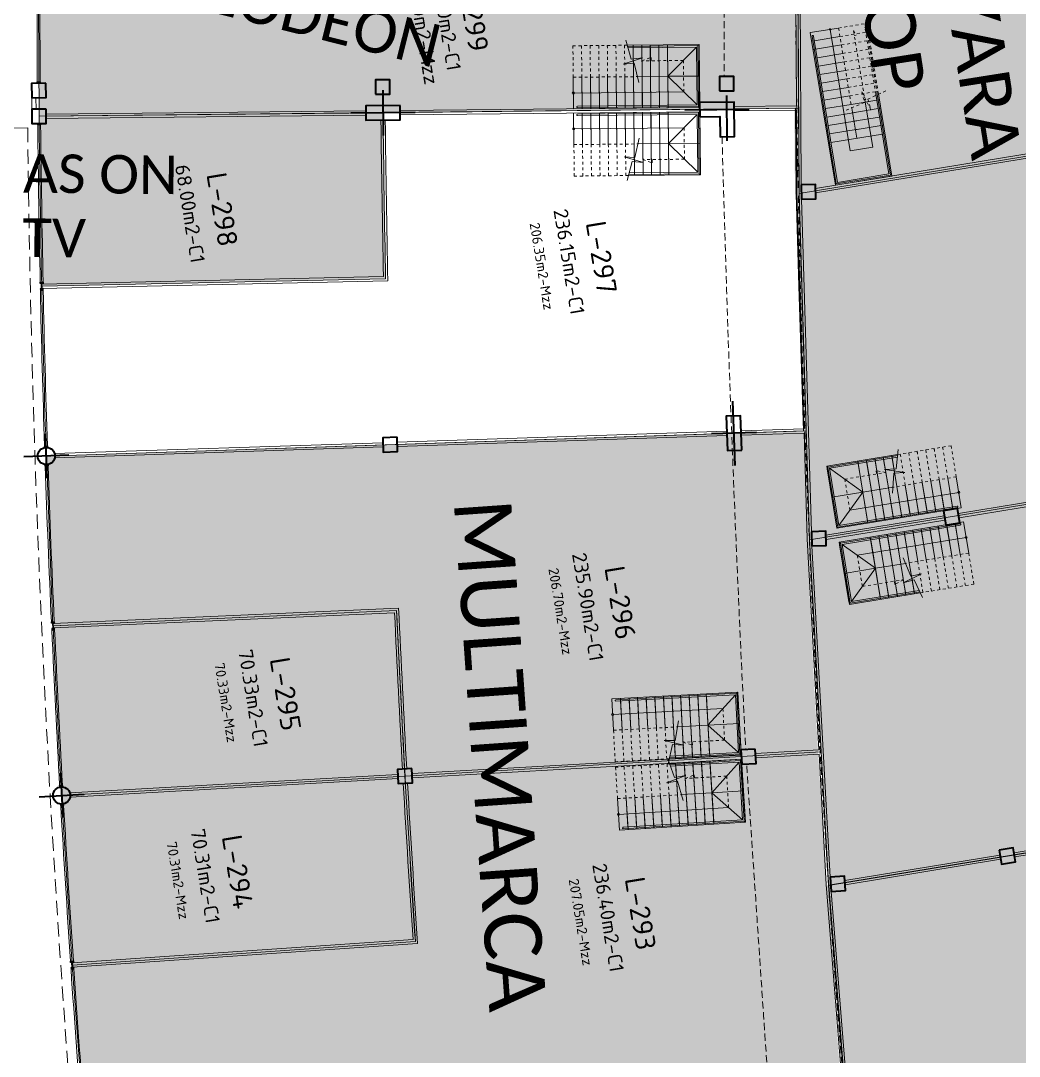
# Model space of a CAD drawing. Header units: metres. Extents: x 2 to 659295185, y -28 to 1124222152.
# Drawn here: x 655466.34 to 655501.17, y 1126466.88 to 1126503.03 of the extents above; entities that cross this region are included whole.
import ezdxf
from ezdxf.enums import TextEntityAlignment as Align

# ---------------------------------------------------------------- set-up
doc = ezdxf.new("R2010")
doc.units = ezdxf.units.M
doc.header["$MEASUREMENT"] = 0
for name, pattern in [('CCSM_C1_CUERPO CK$0$CONTINUA', [0]), ('CCSM_C1_CUERPO CK$0$DASHED', [0.75, 0.5, -0.25]), ('CCSM_C1_CUERPO CK$0$HIDDEN', [0.375, 0.25, -0.125]), ('CCSM_C1_CUERPO HP$0$CONTINUA', [0]), ('CCSM_C1_CUERPO HP$0$DASHED', [0.75, 0.5, -0.25]), ('CCSM_C1_CUERPO QR$0$CONTINUA', [0]), ('CCSM_C1_CUERPO QR$0$HIDDEN', [0.375, 0.25, -0.125]), ('CONTINUA', [0]), ('DASHDOT', [1, 0.5, -0.25, 0, -0.25]), ('DASHED', [0.75, 0.5, -0.25]), ('HIDDEN', [0.375, 0.25, -0.125])]:
    doc.linetypes.add(name, pattern=pattern)
doc.layers.get('0').update_dxf_attribs({"linetype": 'CONTINUOUS'})
for name, color, linetype in [('AREAS ESTACIONAMIENTO', 150, 'CONTINUOUS'), ('CCSM_C1_CUERPO CK$0$A-PARED', 2, 'CCSM_C1_CUERPO CK$0$CONTINUA'), ('CCSM_C1_CUERPO CK$0$A-PROYECCIONES SUP', 5, 'CCSM_C1_CUERPO CK$0$DASHED'), ('CCSM_C1_CUERPO HP$0$A-FRENTE DE LOCAL', 4, 'CONTINUOUS'), ('CCSM_C1_CUERPO HP$0$A-LOCAL ID', 7, 'CONTINUOUS'), ('CCSM_C1_CUERPO HP$0$A-MARCOS LOCALES', 4, 'CONTINUOUS'), ('CCSM_C1_CUERPO HP$0$A-PARED', 2, 'CCSM_C1_CUERPO HP$0$CONTINUA'), ('CCSM_C1_CUERPO HP$0$A-PROYECCIONES', 5, 'CCSM_C1_CUERPO HP$0$DASHED'), ('CCSM_C1_CUERPO HP$0$ID_AREA EXACTA', 7, 'CONTINUOUS'), ('CCSM_C1_CUERPO HP$0$ID_Nº LOCAL', 7, 'CONTINUOUS'), ('CCSM_C1_CUERPO HP$0$ID_RUBRO', 7, 'CONTINUOUS'), ('CCSM_C1_CUERPO HP$0$ID_USO', 7, 'CONTINUOUS'), ('CCSM_C1_CUERPO QR$0$A-FRENTE DE LOCAL', 4, 'CONTINUOUS'), ('CCSM_C1_CUERPO QR$0$A-LOCAL ID', 7, 'CONTINUOUS'), ('CCSM_C1_CUERPO QR$0$A-MARCOS LOCALES', 4, 'CONTINUOUS'), ('CCSM_C1_CUERPO QR$0$A-PARED', 2, 'CCSM_C1_CUERPO QR$0$CONTINUA'), ('CCSM_C1_CUERPO QR$0$A_PROYECCION', 5, 'CONTINUOUS'), ('CCSM_C1_CUERPO QR$0$ID_AREA EXACTA', 7, 'CONTINUOUS'), ('CCSM_C1_CUERPO QR$0$ID_Nº LOCAL', 7, 'CONTINUOUS'), ('CCSM_C1_CUERPO QR$0$ID_RUBRO', 7, 'CONTINUOUS'), ('CCSM_XREF KIOSKOSE$0$Kiosco General', 154, 'CONTINUOUS')]:
    doc.layers.add(name, color=color, linetype=linetype)
for name, color, linetype, plot in [('CCSM_C1_CUERPO CK$0$A-AREAS COMERCIALES', 151, 'CONTINUOUS', False), ('CCSM_C1_CUERPO HP$0$A-AREAS COMERCIALES', 151, 'CONTINUOUS', False), ('CCSM_C1_CUERPO QR$0$A-AREAS COMERCIALES', 151, 'CONTINUOUS', False)]:
    doc.layers.add(name, color=color, linetype=linetype, plot=plot)
for name, color, linetype, lineweight in [('CCSM_XREF ESTRUCTURA15$0$E-CA-COLUMNA', 2, 'CONTINUOUS', 35), ('CCSM_XREF ESTRUCTURA15$0$E-CK-COLUMNA', 2, 'CONTINUOUS', 35), ('CCSM_XREF ESTRUCTURA15$0$E-CP COLUMNAS', 2, 'CONTINUOUS', 35), ('CCSM_XREF ESTRUCTURA15$0$E-CQ-COLUMNA', 2, 'CONTINUOUS', 35), ('LOCALES ASIGNADOS', 41, 'DASHDOT', 0), ('LOCALES PROPIOS', 101, 'CONTINUA', 0), ('NOMBRES LOCATARIOS', 7, 'CONTINUA', 0), ('XREF ESCALERAS', 252, 'CONTINUOUS', 0)]:
    doc.layers.add(name, color=color, linetype=linetype, lineweight=lineweight)
doc.styles.add('CCSM_C1_CUERPO HP$0$ROMANS', font='romans__.ttf')
doc.styles.add('CCSM_C1_CUERPO QR$0$ROMANS', font='romans__.ttf')
doc.styles.get("Standard").update_dxf_attribs({"font": 'tahoma.ttf'})

# ---------------------------------------------------------------- blocks, each defined once
blk = doc.blocks.new('CCSM_C1_CUERPO QR$0$IDENT LOCAL')
at = {"style": 'CCSM_C1_CUERPO QR$0$ROMANS'}
for tag, height, p in [('NºLOCAL', 0.7, (0.038, 1.827)), ('AREA-EXACTA', 0.5, (0, 0.85)), ('RUBRO', 0.35, (0, 0)), ('USO', 0.35, (0, -0.85))]:
    blk.add_attdef(tag, text='', height=height, dxfattribs=at).set_placement(p, align=Align.BOTTOM_CENTER)
blk = doc.blocks.new('CCSM_C1_CUERPO HP$0$IDENT LOCAL')
at = {"layer": 'CCSM_C1_CUERPO HP$0$ID_AREA EXACTA', "style": 'CCSM_C1_CUERPO HP$0$ROMANS'}
blk.add_attdef('AREA-EXACTA', text='', height=0.5, dxfattribs=at).set_placement((0, 1.245), align=Align.BOTTOM_CENTER)
at = {"layer": 'CCSM_C1_CUERPO HP$0$ID_Nº LOCAL', "style": 'CCSM_C1_CUERPO HP$0$ROMANS'}
blk.add_attdef('NºLOCAL', text='', height=0.7, dxfattribs=at).set_placement((0, 2.05), align=Align.BOTTOM_CENTER)
at = {"layer": 'CCSM_C1_CUERPO HP$0$ID_RUBRO', "style": 'CCSM_C1_CUERPO HP$0$ROMANS'}
blk.add_attdef('RUBRO', text='', height=0.35, dxfattribs=at).set_placement((0, 0.395), align=Align.BOTTOM_CENTER)
at = {"layer": 'CCSM_C1_CUERPO HP$0$ID_USO', "style": 'CCSM_C1_CUERPO HP$0$ROMANS'}
blk.add_attdef('USO', text='', height=0.35, dxfattribs=at).set_placement((0, -0.455), align=Align.BOTTOM_CENTER)
blk = doc.blocks.new('CCSM_XREF ESTRUCTURA15$0$CCSM_COLUMNA REC')
at = {"layer": 'CCSM_XREF ESTRUCTURA15$0$E-CA-COLUMNA'}
blk.add_lwpolyline([(-0.25, -0.25), (0.25, -0.25), (0.25, 0.25), (-0.25, 0.25)], close=True, dxfattribs=at)
blk = doc.blocks.new('CCSM_XREF ESTRUCTURA15$0$COLUM REC 120x50 mid')
at = {"color": 5}
for p, q in [((0, 1.124), (0, -1.124)), ((-0.789, 0), (0.789, 0))]:
    blk.add_line(p, q, dxfattribs=at)
at = {"color": 2}
blk.add_lwpolyline([(-0.25, 0.6), (-0.25, -0.6), (0.25, -0.6), (0.25, 0.6)], close=True, dxfattribs=at)
blk = doc.blocks.new('stairs')
at = {"layer": 'XREF ESCALERAS'}
for p, q in [((655586.147, 1126406.541), (655586.147, 1126404.035)), ((655586.147, 1126406.541), (655588.347, 1126406.541)), ((655586.147, 1126406.541), (655586.147, 1126404.035)), ((655586.147, 1126406.541), (655588.347, 1126406.541)), ((655586.187, 1126406.501), (655586.147, 1126406.541)), ((655586.187, 1126406.501), (655588.307, 1126406.501)), ((655586.187, 1126406.501), (655586.187, 1126404.035)), ((655586.237, 1126406.541), (655588.257, 1126406.541)), ((655586.237, 1126406.451), (655588.257, 1126406.451)), ((655586.237, 1126406.451), (655586.237, 1126404.057)), ((655587.247, 1126405.441), (655586.237, 1126406.451)), ((655587.247, 1126405.441), (655587.247, 1126406.541)), ((655587.247, 1126405.441), (655587.247, 1126406.541)), ((655587.247, 1126405.441), (655588.257, 1126406.451)), ((655588.257, 1126406.451), (655588.257, 1126402.274)), ((655588.307, 1126406.501), (655588.347, 1126406.541)), ((655588.307, 1126406.501), (655588.307, 1126402.275)), ((655588.347, 1126406.541), (655588.347, 1126402.141)), ((655588.347, 1126406.541), (655588.347, 1126402.141)), ((655587.797, 1126402.141), (655587.797, 1126405.991)), ((655586.147, 1126405.441), (655586.187, 1126405.441)), ((655586.147, 1126405.441), (655588.347, 1126405.441)), ((655586.237, 1126405.441), (655588.257, 1126405.441)), ((655587.247, 1126404.376), (655587.247, 1126405.441)), ((655587.247, 1126404.376), (655587.247, 1126405.441)), ((655588.307, 1126405.441), (655588.347, 1126405.441)), ((655586.187, 1126405.141), (655586.147, 1126405.141)), ((655587.247, 1126405.141), (655586.147, 1126405.141)), ((655587.247, 1126405.141), (655586.237, 1126405.141)), ((655587.247, 1126405.141), (655588.257, 1126405.141)), ((655587.247, 1126405.141), (655588.347, 1126405.141)), ((655588.307, 1126405.141), (655588.347, 1126405.141)), ((655586.187, 1126404.841), (655586.147, 1126404.841)), ((655587.247, 1126404.841), (655586.147, 1126404.841)), ((655587.247, 1126404.841), (655586.237, 1126404.841)), ((655587.247, 1126404.841), (655588.257, 1126404.841)), ((655587.247, 1126404.841), (655588.347, 1126404.841)), ((655588.307, 1126404.841), (655588.347, 1126404.841)), ((655586.187, 1126404.541), (655586.147, 1126404.541)), ((655587.247, 1126404.541), (655586.147, 1126404.541)), ((655587.247, 1126404.541), (655586.237, 1126404.541)), ((655587.247, 1126404.541), (655588.257, 1126404.541)), ((655587.247, 1126404.541), (655588.347, 1126404.541)), ((655588.307, 1126404.541), (655588.347, 1126404.541)), ((655586.187, 1126404.241), (655586.147, 1126404.241)), ((655587.247, 1126404.241), (655586.147, 1126404.241)), ((655587.247, 1126404.241), (655586.237, 1126404.241)), ((655587.247, 1126404.241), (655588.257, 1126404.241)), ((655587.247, 1126404.241), (655588.347, 1126404.241)), ((655587.247, 1126403.941), (655588.257, 1126403.941)), ((655587.247, 1126403.941), (655588.347, 1126403.941)), ((655588.307, 1126404.241), (655588.347, 1126404.241)), ((655588.307, 1126403.941), (655588.347, 1126403.941)), ((655587.247, 1126403.641), (655588.257, 1126403.641)), ((655587.247, 1126403.641), (655588.347, 1126403.641)), ((655588.307, 1126403.641), (655588.347, 1126403.641)), ((655587.247, 1126403.341), (655588.257, 1126403.341)), ((655587.247, 1126403.341), (655588.347, 1126403.341)), ((655588.307, 1126403.341), (655588.347, 1126403.341)), ((655587.247, 1126403.041), (655588.257, 1126403.041)), ((655587.247, 1126403.041), (655588.347, 1126403.041)), ((655588.307, 1126403.041), (655588.347, 1126403.041)), ((655587.247, 1126402.741), (655588.257, 1126402.741)), ((655587.247, 1126402.741), (655588.347, 1126402.741)), ((655588.307, 1126402.741), (655588.347, 1126402.741)), ((655587.247, 1126402.441), (655588.257, 1126402.441)), ((655587.247, 1126402.441), (655588.347, 1126402.441)), ((655587.247, 1126402.141), (655588.347, 1126402.141)), ((655587.247, 1126402.141), (655588.347, 1126402.141)), ((655588.307, 1126402.441), (655588.347, 1126402.441))]:
    blk.add_line(p, q, dxfattribs=at)
at = {"layer": 'XREF ESCALERAS', "linetype": 'CCSM_C1_CUERPO CK$0$HIDDEN', "ltscale": 0.02}
for p, q in [((655587.247, 1126402.141), (655587.247, 1126404.376)), ((655587.247, 1126402.141), (655587.247, 1126404.376)), ((655586.147, 1126404.035), (655586.147, 1126404.032)), ((655586.187, 1126403.941), (655586.147, 1126403.941)), ((655586.187, 1126404.035), (655586.187, 1126404.043)), ((655586.187, 1126403.641), (655586.147, 1126403.641)), ((655586.187, 1126403.341), (655586.147, 1126403.341)), ((655586.187, 1126403.041), (655586.147, 1126403.041)), ((655586.187, 1126402.741), (655586.147, 1126402.741)), ((655586.187, 1126402.441), (655586.147, 1126402.441))]:
    blk.add_line(p, q, dxfattribs=at)
at = {"layer": 'XREF ESCALERAS', "linetype": 'HIDDEN', "ltscale": 0.02}
for p, q in [((655586.147, 1126404.035), (655586.147, 1126402.141)), ((655587.247, 1126403.941), (655586.147, 1126403.941)), ((655587.247, 1126403.641), (655586.147, 1126403.641)), ((655587.247, 1126403.341), (655586.147, 1126403.341)), ((655587.247, 1126403.041), (655586.147, 1126403.041)), ((655587.247, 1126402.741), (655586.147, 1126402.741)), ((655587.247, 1126402.441), (655586.147, 1126402.441)), ((655587.247, 1126402.141), (655586.147, 1126402.141)), ((655587.247, 1126402.141), (655586.147, 1126402.141))]:
    blk.add_line(p, q, dxfattribs=at)
at = {"layer": 'XREF ESCALERAS', "linetype": 'CCSM_C1_CUERPO CK$0$HIDDEN', "ltscale": 0.02}
blk.add_lwpolyline([(655587.797, 1126405.991), (655586.697, 1126405.991), (655586.697, 1126404.541), (655586.585, 1126404.861), (655586.697, 1126404.862)], dxfattribs=at)
at = {"layer": 'XREF ESCALERAS'}
blk.add_lwpolyline([(655585.973, 1126403.983), (655586.636, 1126404.168), (655586.594, 1126404.565), (655586.802, 1126403.885), (655586.771, 1126404.266), (655587.451, 1126404.424)], dxfattribs=at)
blk.add_circle((655587.797, 1126402.141), 0.0379, dxfattribs=at)
blk.add_circle((655587.797, 1126402.141), 0.0379, dxfattribs=at)
blk.add_arc((655588.282, 1126402.276), 0.0251, 184.3725, 356.1588, dxfattribs=at)
blk = doc.blocks.new('CCSM_C1_CUERPO QR$0$MARCO LOCAL-PARED')
for points in [[(655585.328, 1126575.539), (655585.378, 1126575.539), (655585.378, 1126575.439), (655585.328, 1126575.439)], [(655585.333, 1126575.534), (655585.373, 1126575.534), (655585.373, 1126575.444), (655585.333, 1126575.444)], [(655585.393, 1126575.539), (655585.393, 1126575.534), (655585.383, 1126575.534), (655585.383, 1126575.489), (655585.553, 1126575.489), (655585.553, 1126575.534), (655585.543, 1126575.534), (655585.543, 1126575.539), (655585.558, 1126575.539), (655585.558, 1126575.484), (655585.378, 1126575.484), (655585.378, 1126575.539)], [(655585.608, 1126575.539), (655585.558, 1126575.539), (655585.558, 1126575.439), (655585.608, 1126575.439)], [(655585.603, 1126575.534), (655585.563, 1126575.534), (655585.563, 1126575.444), (655585.603, 1126575.444)]]:
    blk.add_lwpolyline(points, close=True)
blk = doc.blocks.new('CCSM_C1_CUERPO QR$0$MARCO LOCAL-COLUMNA')
at = {"layer": 'CCSM_C1_CUERPO QR$0$A-MARCOS LOCALES'}
for points in [[(655585.123, 1126575.588), (655585.173, 1126575.588), (655585.173, 1126575.488), (655585.123, 1126575.488)], [(655585.128, 1126575.583), (655585.168, 1126575.583), (655585.168, 1126575.493), (655585.128, 1126575.493)]]:
    blk.add_lwpolyline(points, close=True, dxfattribs=at)
blk = doc.blocks.new('CCSM_C1_CUERPO HP$0$MARCO LOCAL-COLUMNA')
at = {"layer": 'CCSM_C1_CUERPO HP$0$A-MARCOS LOCALES'}
for points in [[(655585.123, 1126575.588), (655585.173, 1126575.588), (655585.173, 1126575.488), (655585.123, 1126575.488)], [(655585.128, 1126575.583), (655585.168, 1126575.583), (655585.168, 1126575.493), (655585.128, 1126575.493)]]:
    blk.add_lwpolyline(points, close=True, dxfattribs=at)
blk = doc.blocks.new('CCSM_XREF ESTRUCTURA15$0$CCSM_COLUM REDONDA')
at = {"color": 5}
for p, q in [((0, 0.774), (0, -0.774)), ((-0.789, 0), (0.789, 0))]:
    blk.add_line(p, q, dxfattribs=at)
blk.add_circle((0, 0), 0.3)
blk = doc.blocks.new('CCSM_XREF ESTRUCTURA15$0$COLUM L 120x120')
at = {"color": 5}
for p, q in [((0, 1.095), (0, -0.482)), ((1.474, 0), (-0.774, 0))]:
    blk.add_line(p, q, dxfattribs=at)
blk.add_lwpolyline([(0.95, 0.25), (0.25, 0.25), (0.25, 0.95), (-0.25, 0.95), (-0.25, -0.25), (0.95, -0.25)], close=True)

msp = doc.modelspace()

# ---------------------------------------------------------------- hatches: boundary and pattern name
at = {"layer": 'LOCALES ASIGNADOS'}
h = msp.add_hatch(color=256, dxfattribs=at)
edge = h.paths.add_edge_path()
edge.add_line((655523.1959, 1126484.6977), (655511.4574, 1126482.7737))
edge.add_arc((492466.1192, 1099756.7687), 165221.2506, 9.306558127, 9.309002861, ccw=False)
edge.add_line((655512.5976, 1126475.8167), (655524.4397, 1126477.7575))
edge.add_arc((655211.3975, 1126425.2356), 317.4177, 9.524316, 10.79705)
h = msp.add_hatch(color=256, dxfattribs=at)
edge = h.paths.add_edge_path()
edge.add_arc((219491.1056, 1054914.3756), 441878.9229, 9.308049718, 9.309563548, ccw=False)
edge.add_line((655551.8097, 1126384.9626), (655564.5398, 1126387.0492))
edge.add_line((655564.5398, 1126387.0492), (655562.5867, 1126398.9652))
edge.add_line((655562.5867, 1126398.9652), (655552.3922, 1126397.2942))
edge.add_line((655552.3922, 1126397.2942), (655552.4569, 1126396.8995))
edge.add_line((655552.4569, 1126396.8995), (655549.9212, 1126396.4839))
h = msp.add_hatch(color=256, dxfattribs=at)
edge = h.paths.add_edge_path()
edge.add_line((655513.5683, 1126469.8955), (655525.4103, 1126471.8365))
edge.add_arc((823004.9948, 1153921.5169), 169714.1602, 189.307944851, 189.309970477)
edge.add_line((655526.3809, 1126465.9155), (655514.5388, 1126463.9745))
edge.add_line((655514.5388, 1126463.9745), (655513.5683, 1126469.8955))
for points in [[(655517.6923, 1126508.1087), (655507.5356, 1126506.4444), (655506.7351, 1126511.3288), (655493.2497, 1126509.1186), (655493.3495, 1126496.9747), (655519.4953, 1126501.2602)], [(655512.5978, 1126475.8167), (655510.6568, 1126487.6586), (655493.7922, 1126484.8944), (655494.5183, 1126472.8531)], [(655512.5977, 1126475.8165), (655494.4546, 1126472.8431), (655495.7225, 1126457.5189), (655503.234, 1126458.7551), (655505.7664, 1126443.305), (655517.5195, 1126445.7884)]]:
    msp.add_hatch(color=256, dxfattribs=at).paths.add_polyline_path(points)
h = msp.add_hatch(color=256, dxfattribs=at)
edge = h.paths.add_edge_path()
edge.add_line((655466.932, 1126507.5003), (655466.9771, 1126499.6967))
edge.add_line((655466.9771, 1126499.6967), (655493.3638, 1126499.9803))
edge.add_line((655493.3638, 1126499.9803), (655493.3105, 1126506.4693))
edge.add_line((655493.3105, 1126506.4693), (655472.7031, 1126506.5036))
edge.add_line((655472.7031, 1126506.5036), (655472.0861, 1126508.4317))
edge.add_arc((655467.8078, 1126517.3802), 9.9187, 264.93441, 295.55245, ccw=False)
h = msp.add_hatch(color=256, dxfattribs=at)
edge = h.paths.add_edge_path()
edge.add_arc((655832.5757, 1126498.339), 339.0625, 181.626316, 183.527454, ccw=False)
edge.add_line((655493.6498, 1126488.7162), (655467.2334, 1126487.8382))
edge.add_arc((655958.2045, 1126504.0756), 491.2396, 181.894186, 182.585921)
edge.add_line((655467.4652, 1126481.912), (655479.4525, 1126482.4493))
edge.add_arc((656150.8498, 1126513.53), 672.1163, 182.6504813, 183.1441856)
edge.add_line((655479.7453, 1126476.6652), (655494.1556, 1126477.4776))
h = msp.add_hatch(color=256, dxfattribs=at)
edge = h.paths.add_edge_path()
edge.add_arc((656156.4122, 1126513.8236), 677.6864, 182.6537123, 183.1431715, ccw=False)
edge.add_line((655479.4525, 1126482.447), (655467.4652, 1126481.912))
edge.add_arc((655963.1238, 1126503.9743), 496.1494, 182.548606, 183.233494)
edge.add_line((655467.7643, 1126475.9889), (655479.7453, 1126476.6652))
h = msp.add_hatch(color=256, dxfattribs=at)
edge = h.paths.add_edge_path()
edge.add_arc((656304.2597, 1126527.4288), 811.6425, 183.5284058, 184.3225251, ccw=False)
edge.add_line((655494.1558, 1126477.4776), (655479.7417, 1126476.6645))
edge.add_arc((656147.0707, 1126515.698), 668.4696, 183.3475427, 183.8437077)
edge.add_line((655480.1047, 1126470.8872), (655468.1326, 1126470.0696))
edge.add_arc((655979.3002, 1126504.8471), 512.3493, 183.89215, 184.555376)
edge.add_line((655468.5694, 1126464.155), (655480.5314, 1126465.1077))
edge.add_line((655480.5314, 1126465.1077), (655494.9259, 1126466.2547))
h = msp.add_hatch(color=256, dxfattribs=at)
edge = h.paths.add_edge_path()
edge.add_arc((656268.7857, 1126523.1034), 790.4076, 183.3682064, 183.7874303, ccw=False)
edge.add_line((655479.7434, 1126476.665), (655473.7548, 1126476.3268))
edge.add_line((655473.7548, 1126476.3268), (655467.7643, 1126475.9889))
edge.add_arc((655979.2718, 1126504.8449), 512.3208, 183.228837, 183.892107)
edge.add_line((655468.1326, 1126470.0696), (655480.1043, 1126470.893))
at = {"layer": 'LOCALES PROPIOS'}
h = msp.add_hatch(color=101, dxfattribs=at)
edge = h.paths.add_edge_path()
edge.add_arc((655228.6744, 1126428.354), 299.862, 12.723629, 14.074191, ccw=False)
edge.add_line((655521.1729, 1126494.3981), (655509.8561, 1126492.5433))
edge.add_line((655509.8561, 1126492.5433), (655510.6567, 1126487.6585))
edge.add_line((655510.6567, 1126487.6585), (655510.6567, 1126487.6585))
edge.add_line((655510.6567, 1126487.6585), (655493.7722, 1126484.8944))
edge.add_arc((666557.792, 1126841.2145), 11069.756, 181.78196213, 181.84459049, ccw=False)
edge.add_line((655493.3893, 1126496.9883), (655519.535, 1126501.2738))
h = msp.add_hatch(color=101, dxfattribs=at)
edge = h.paths.add_edge_path()
edge.add_arc((656001.9429, 1126505.2551), 534.9954, 180.595291, 181.23045, ccw=False)
edge.add_line((655466.9763, 1126499.6967), (655478.9757, 1126499.8178))
edge.add_arc((656231.4238, 1126508.8787), 752.5027, 180.6899118, 181.130912)
edge.add_line((655479.0678, 1126494.0266), (655467.0708, 1126493.7667))

# ---------------------------------------------------------------- linework, layer by layer
at = {"layer": 'AREAS ESTACIONAMIENTO'}
msp.add_line((655494.6097, 1126472.6398), (655494.6097, 1126472.6398), dxfattribs=at)
msp.add_lwpolyline([(655494.5178, 1126472.8496), (655495.0433, 1126466.2634), (655495.5101, 1126460.5261), (655502.7493, 1126461.7127), (655505.7665, 1126443.3056), (655509.7591, 1126444.1491), (655513.7881, 1126444.9991), (655515.303, 1126445.3154), (655517.5223, 1126445.7756), (655512.5981, 1126475.8157)], close=True, dxfattribs=at)
at = {"layer": 'CCSM_C1_CUERPO CK$0$A-AREAS COMERCIALES', "lineweight": 5}
for points in [[(655493.4913, 1126497.005), (655493.4218, 1126509.1465), (655506.7747, 1126511.3422), (655507.5752, 1126506.4579), (655517.7319, 1126508.1222), (655519.5349, 1126501.2738)], [(655510.6567, 1126487.6583), (655511.4574, 1126482.7736), (655523.1958, 1126484.6977), (655523.4703, 1126483.2397), (655523.8314, 1126481.2623), (655524.1102, 1126479.6845), (655524.2685, 1126478.7678), (655524.4397, 1126477.7575), (655495.0903, 1126472.9449), (655494.5178, 1126472.8496), (655494.4735, 1126473.6372), (655494.4152, 1126474.6995), (655494.3078, 1126476.6557), (655494.2611, 1126477.5082), (655493.8549, 1126484.9078), (655510.6567, 1126487.6584)]]:
    msp.add_lwpolyline(points, close=True, dxfattribs=at)
msp.add_lwpolyline([(655493.4913, 1126497.005), (655519.5349, 1126501.2738, -0.005893), (655521.1729, 1126494.3981), (655509.856, 1126492.5432), (655510.6567, 1126487.6584), (655510.6567, 1126487.6584), (655493.8549, 1126484.9078), (655493.4913, 1126497.005)], format="xyb", dxfattribs=at)
at = {"layer": 'CCSM_C1_CUERPO CK$0$A-PARED', "lineweight": 5}
for p, q in [((655493.5634, 1126497.304), (655493.5006, 1126508.4607)), ((655493.3979, 1126500.0612), (655493.3623, 1126506.3907)), ((655493.4148, 1126497.0542), (655493.3987, 1126499.9112)), ((655493.6625, 1126488.7902), (655493.4148, 1126497.0542)), ((655493.9202, 1126485.1969), (655493.5723, 1126496.804)), ((655493.7776, 1126484.9474), (655493.6669, 1126488.6402)), ((655494.1821, 1126477.5789), (655493.7776, 1126484.9474)), ((655494.576, 1126473.1387), (655493.9416, 1126484.6974)), ((655491.9702, 1126477.4541), (655494.1821, 1126477.5789)), ((655494.1903, 1126477.4291), (655491.9787, 1126477.3043)), ((655494.4397, 1126472.8849), (655494.1903, 1126477.4291)), ((655494.9626, 1126466.3322), (655494.4397, 1126472.8849)), ((655495.5282, 1126461.1288), (655494.6097, 1126472.6398))]:
    msp.add_line(p, q, dxfattribs=at)
for points in [[(655508.4569, 1126499.534), (655494.0658, 1126497.1752)], [(655508.4812, 1126499.386), (655494.0685, 1126497.0236)], [(655499.0493, 1126485.8319), (655510.3979, 1126487.692)], [(655499.0736, 1126485.6839), (655510.4222, 1126487.544)], [(655494.4259, 1126485.0741), (655498.5559, 1126485.751)], [(655494.4324, 1126484.9231), (655498.5802, 1126485.6029)], [(655500.9903, 1126473.9899), (655512.3386, 1126475.85)], [(655501.0146, 1126473.8419), (655512.3629, 1126475.702)], [(655495.085, 1126473.022), (655500.4969, 1126473.9091)], [(655495.0952, 1126472.8717), (655500.5212, 1126473.761)]]:
    msp.add_lwpolyline(points, dxfattribs=at)
at = {"layer": 'CCSM_C1_CUERPO CK$0$A-PROYECCIONES SUP', "lineweight": 5, "ltscale": 0.5}
for points in [[(655493.3739, 1126509.07, 0.0070532), (655493.4637, 1126497.0765, -1.053934)], [(655493.4675, 1126496.9251, 0.0064279), (655493.8477, 1126484.9793, -0.0055567)], [(655493.8546, 1126484.8285, 0.0121717), (655495.5009, 1126460.6006, 0.8825871)]]:
    msp.add_lwpolyline(points, format="xyb", dxfattribs=at)
at = {"layer": 'CCSM_C1_CUERPO HP$0$A-AREAS COMERCIALES', "lineweight": 5}
msp.add_lwpolyline([(655466.9319, 1126507.5001), (655466.977, 1126499.6965), (655493.4733, 1126499.987), (655493.4368, 1126506.4687), (655472.703, 1126506.5035), (655472.086, 1126508.4315, -0.1343969), (655466.9319, 1126507.5001)], format="xyb", dxfattribs=at)
at = {"layer": 'CCSM_C1_CUERPO HP$0$A-FRENTE DE LOCAL', "lineweight": 5}
for p, q in [((655466.9161, 1126500.8961), (655466.9009, 1126506.1251)), ((655467.0009, 1126506.1248), (655467.0161, 1126500.8968))]:
    msp.add_line(p, q, dxfattribs=at)
at = {"layer": 'CCSM_C1_CUERPO HP$0$A-PARED', "lineweight": 5}
msp.add_line((655466.7199, 1126500.3439), (655466.7214, 1126500.1939), dxfattribs=at)
at = {"layer": 'CCSM_C1_CUERPO HP$0$A-PROYECCIONES', "lineweight": 5, "ltscale": 0.5}
msp.add_arc((656013.2758, 1126503.1118), 522.3963, 179.639903, 180.221563, dxfattribs=at)
at = {"layer": 'CCSM_C1_CUERPO QR$0$A-AREAS COMERCIALES', "lineweight": 5}
for points in [[(655467.0705, 1126493.7665, -0.0019793), (655466.9763, 1126499.6965), (655478.9764, 1126499.8177, 0.0021105), (655479.068, 1126494.0265)], [(655479.7453, 1126476.6646, -0.0021544), (655479.4525, 1126482.4491), (655467.4646, 1126481.9118, 0.0021568), (655467.7643, 1126475.9887)], [(655480.1047, 1126470.887, -0.0021522), (655479.7453, 1126476.6646), (655473.7548, 1126476.3267), (655467.7643, 1126475.9887, 0.0021567), (655468.1326, 1126470.0694)]]:
    msp.add_lwpolyline(points, format="xyb", close=True, dxfattribs=at)
for points in [[(655493.4733, 1126499.987), (655478.9764, 1126499.8177, 0.0021105), (655479.068, 1126494.0265), (655467.0705, 1126493.7665, 0.0038737), (655467.2333, 1126487.8381), (655493.7397, 1126488.7177), (655493.6746, 1126490.8879), (655493.5899, 1126493.7133), (655493.5049, 1126496.5511), (655493.4898, 1126497.0556), (655493.4733, 1126499.987)], [(655493.3637, 1126499.9802), (655478.9764, 1126499.8177, 0.0021105), (655479.068, 1126494.0265), (655467.0705, 1126493.7665, 0.0038737), (655467.2333, 1126487.8381), (655493.6511, 1126488.717), (655493.5809, 1126490.8859), (655493.4873, 1126493.772), (655493.3893, 1126496.9868), (655493.3853, 1126497.0754), (655493.3637, 1126499.9802)]]:
    msp.add_lwpolyline(points, format="xyb", dxfattribs=at)
for points in [[(655494.2611, 1126477.5082), (655494.0671, 1126481.0417), (655493.8526, 1126484.9506), (655493.7397, 1126488.7177), (655467.2333, 1126487.838), (655467.4595, 1126481.9116), (655479.4525, 1126482.4491), (655479.7434, 1126476.6644), (655494.2611, 1126477.5082)], [(655495.0433, 1126466.2634), (655494.5145, 1126472.89), (655494.5145, 1126472.89), (655494.2611, 1126477.5082), (655479.7434, 1126476.6644), (655480.1047, 1126470.887), (655468.1276, 1126470.069), (655468.5693, 1126464.1548), (655495.0433, 1126466.2634)]]:
    msp.add_lwpolyline(points, close=True, dxfattribs=at)
at = {"layer": 'CCSM_C1_CUERPO QR$0$A-FRENTE DE LOCAL', "lineweight": 5}
for centre, radius, start, end in [((656204.6843, 1126508.4637), 737.8105, 180.7041852, 181.1306095), ((656204.6936, 1126508.4639), 737.7198, 180.7042074, 181.130609), ((655840.6211, 1126501.1259), 373.6734, 181.15011, 181.984458), ((655840.6231, 1126501.126), 373.5754, 181.150114, 181.984488), ((655857.0801, 1126500.0469), 390.0874, 181.845172, 182.64441), ((655857.081, 1126500.047), 389.9883, 181.84517, 182.644401), ((656170.3639, 1126514.4546), 703.7022, 182.6621848, 183.1052109), ((656170.366, 1126514.4547), 703.6043, 182.6621831, 183.105199), ((656170.2694, 1126516.7833), 703.7391, 183.3519558, 183.7949375), ((656170.2628, 1126516.783), 703.6324, 183.3519356, 183.7949439), ((655853.3345, 1126495.5743), 386.0953, 183.8089, 184.616421), ((655853.3391, 1126495.5747), 385.9999, 183.808909, 184.616398)]:
    msp.add_arc(centre, radius, start, end, dxfattribs=at)
at = {"layer": 'CCSM_C1_CUERPO QR$0$A-PARED', "lineweight": 5}
for p, q in [((655466.7238, 1126499.944), (655466.7197, 1126500.3439)), ((655466.8738, 1126499.9455), (655466.8697, 1126500.3454)), ((655493.3979, 1126500.0612), (655491.2241, 1126500.0392)), ((655493.3987, 1126499.9112), (655491.2256, 1126499.8893)), ((655479.474, 1126488.32), (655490.9677, 1126488.702)), ((655479.479, 1126488.17), (655490.9726, 1126488.5521)), ((655491.4674, 1126488.7173), (655493.6625, 1126488.7902)), ((655491.4724, 1126488.5674), (655493.6669, 1126488.6402)), ((655467.5211, 1126487.9227), (655478.9743, 1126488.3034)), ((655467.5261, 1126487.7728), (655478.9793, 1126488.1534)), ((655479.9907, 1126476.7535), (655491.4724, 1126477.4013)), ((655479.9991, 1126476.6038), (655491.4809, 1126477.2515)), ((655468.0501, 1126476.08), (655479.4915, 1126476.7254)), ((655468.0585, 1126475.9302), (655479.4999, 1126476.5756)), ((655480.0231, 1126470.9567), (655468.1276, 1126470.1442)), ((655480.1827, 1126470.817), (655468.1376, 1126469.9945))]:
    msp.add_line(p, q, dxfattribs=at)
for points in [[(655478.3757, 1126499.8866), (655467.2255, 1126499.774)], [(655478.3772, 1126499.7366), (655467.227, 1126499.624)], [(655490.0244, 1126500.0043), (655479.5756, 1126499.8987)], [(655490.0259, 1126499.8543), (655479.5771, 1126499.7487)], [(655478.9915, 1126494.0999), (655467.0688, 1126493.8415)], [(655479.1445, 1126493.9531), (655467.0717, 1126493.6915)], [(655467.4611, 1126481.9868), (655479.5223, 1126482.5241)], [(655467.4681, 1126481.8369), (655479.3794, 1126482.3673)]]:
    msp.add_lwpolyline(points, dxfattribs=at)
for centre, radius, start, end in [((656204.4028, 1126508.5395), 725.5549, 180.7088537, 181.140349), ((656196.5835, 1126508.4089), 717.5846, 180.706175, 181.1543067), ((655979.8559, 1126503.9454), 512.8867, 181.128806, 181.145563), ((656163.3628, 1126514.1158), 684.7199, 182.6575935, 183.1148464), ((656157.2175, 1126513.8084), 678.417, 182.6430531, 183.1170959), ((655979.7943, 1126505.8058), 512.8867, 182.661837, 182.678594), ((656163.2502, 1126516.3359), 684.7324, 183.3426881, 183.7999368), ((656157.1089, 1126515.9502), 678.4291, 183.3404384, 183.814477), ((655979.8992, 1126503.9474), 512.8867, 183.77896, 183.795717)]:
    msp.add_arc(centre, radius, start, end, dxfattribs=at)
at = {"layer": 'CCSM_C1_CUERPO QR$0$A_PROYECCION', "linetype": 'CCSM_C1_CUERPO QR$0$HIDDEN', "lineweight": 5}
for centre, radius, start, end in [((656382.9196, 1126522.6765), 892.4287, 181.5210854, 182.8961706), ((-482317.651, 1049511.3779), 1140409.4648, 3.8692641949, 3.8698072326)]:
    msp.add_arc(centre, radius, start, end, dxfattribs=at)
at = {"layer": 'CCSM_XREF KIOSKOSE$0$Kiosco General', "linetype": 'DASHED', "lineweight": 5}
msp.add_lwpolyline([(655466.5804, 1126499.2927), (655453.4412, 1126499.16, 0.0259636), (655457.3898, 1126451.4826), (655469.209, 1126452.6997, -0.0227413), (655466.5807, 1126499.2927, 0.0569397)], format="xyb", close=True, dxfattribs=at)
at = {"layer": 'XREF ESCALERAS', "color": 3}
for p, q in [((655494.8701, 1126502.7794), (655493.8833, 1126502.6176)), ((655494.7567, 1126497.2887), (655493.8833, 1126502.6176)), ((655493.9713, 1126502.3281), (655493.9318, 1126502.3216)), ((655494.7897, 1126497.3347), (655493.9444, 1126502.4924)), ((655494.831, 1126497.3921), (655493.9943, 1126502.497)), ((655494.9187, 1126502.4833), (655494.0206, 1126502.3361)), ((655494.0198, 1126502.032), (655493.9803, 1126502.0255)), ((655494.9672, 1126502.1873), (655494.0692, 1126502.0401)), ((655495.0157, 1126501.8912), (655494.1177, 1126501.744)), ((655494.0683, 1126501.736), (655494.0289, 1126501.7295)), ((655495.0642, 1126501.5952), (655494.1662, 1126501.448)), ((655494.1169, 1126501.4399), (655494.0774, 1126501.4334)), ((655495.1128, 1126501.2991), (655494.2147, 1126501.1519)), ((655494.1654, 1126501.1439), (655494.1259, 1126501.1374)), ((655494.2139, 1126500.8478), (655494.1744, 1126500.8413)), ((655495.1613, 1126501.0031), (655494.2633, 1126500.8559)), ((655494.2624, 1126500.5518), (655494.223, 1126500.5453)), ((655495.2098, 1126500.707), (655494.3118, 1126500.5598)), ((655496.627, 1126497.6865), (655496.1715, 1126500.4655)), ((655496.6845, 1126497.6452), (655496.2209, 1126500.4736)), ((655496.7304, 1126497.6122), (655496.2604, 1126500.48)), ((655494.311, 1126500.2557), (655494.2715, 1126500.2492)), ((655495.2583, 1126500.411), (655494.3603, 1126500.2638)), ((655495.3069, 1126500.1149), (655494.4088, 1126499.9677)), ((655495.3069, 1126500.1149), (655496.2049, 1126500.2621)), ((655496.2542, 1126500.2702), (655496.2937, 1126500.2767)), ((655494.3595, 1126499.9597), (655494.32, 1126499.9532)), ((655495.4541, 1126499.8351), (655494.4574, 1126499.6717)), ((655495.3287, 1126499.9817), (655495.5009, 1126498.9307)), ((655495.3554, 1126499.8189), (655496.2534, 1126499.9661)), ((655496.3027, 1126499.9742), (655496.3422, 1126499.9806)), ((655494.408, 1126499.6636), (655494.3685, 1126499.6571)), ((655494.4565, 1126499.3676), (655494.4171, 1126499.3611)), ((655495.5026, 1126499.539), (655494.5059, 1126499.3756)), ((655495.4039, 1126499.5228), (655496.3019, 1126499.67)), ((655495.4524, 1126499.2268), (655496.3504, 1126499.374)), ((655496.3513, 1126499.6781), (655496.3907, 1126499.6846)), ((655496.3998, 1126499.3821), (655496.4393, 1126499.3885)), ((655494.5051, 1126499.0715), (655494.4656, 1126499.065)), ((655495.5511, 1126499.243), (655494.5544, 1126499.0796)), ((655496.399, 1126499.0779), (655494.6029, 1126498.7835)), ((655496.4878, 1126499.0925), (655496.4483, 1126499.086)), ((655494.5536, 1126498.7755), (655494.5141, 1126498.769)), ((655496.7304, 1126497.6122), (655494.7567, 1126497.2887)), ((655496.6845, 1126497.6452), (655494.7897, 1126497.3347)), ((655496.627, 1126497.6865), (655494.831, 1126497.3921)), ((655494.7874, 1126497.349), (655494.7567, 1126497.2887))]:
    msp.add_line(p, q, dxfattribs=at)
at = {"layer": 'XREF ESCALERAS', "color": 3, "linetype": 'CCSM_C1_CUERPO CK$0$HIDDEN', "ltscale": 0.02}
for p, q in [((655494.8701, 1126502.7794), (655495.857, 1126502.9411)), ((655494.8701, 1126502.7794), (655495.3287, 1126499.9817)), ((655494.9187, 1126502.4833), (655495.8167, 1126502.6305)), ((655496.1715, 1126500.4655), (655495.7897, 1126502.7949)), ((655496.2209, 1126500.4736), (655495.839, 1126502.8032)), ((655496.2604, 1126500.48), (655495.857, 1126502.9411)), ((655495.866, 1126502.6386), (655495.9055, 1126502.6451)), ((655494.9672, 1126502.1873), (655495.8652, 1126502.3345)), ((655495.9145, 1126502.3426), (655495.954, 1126502.349)), ((655495.0157, 1126501.8912), (655495.9137, 1126502.0384)), ((655495.0157, 1126501.8912), (655495.9137, 1126502.0384)), ((655495.9631, 1126502.0465), (655496.0124, 1126502.0546)), ((655495.9631, 1126502.0465), (655496.0025, 1126502.053)), ((655495.0642, 1126501.5952), (655495.9622, 1126501.7424)), ((655496.0116, 1126501.7505), (655496.0511, 1126501.7569)), ((655495.1128, 1126501.2991), (655496.0108, 1126501.4463)), ((655496.0601, 1126501.4544), (655496.0996, 1126501.4609)), ((655496.1086, 1126501.1584), (655496.1481, 1126501.1648)), ((655495.1613, 1126501.0031), (655496.0593, 1126501.1503)), ((655495.2098, 1126500.707), (655496.1078, 1126500.8542)), ((655496.1572, 1126500.8623), (655496.1966, 1126500.8688)), ((655495.2583, 1126500.411), (655496.1563, 1126500.5582)), ((655496.2057, 1126500.5663), (655496.2452, 1126500.5727))]:
    msp.add_line(p, q, dxfattribs=at)
at = {"layer": 'XREF ESCALERAS', "color": 3}
msp.add_lwpolyline([(655494.5741, 1126502.7309), (655495.2696, 1126498.4875), (655496.0591, 1126498.6169), (655495.8003, 1126500.1958)], dxfattribs=at)
at = {"layer": 'XREF ESCALERAS', "color": 3, "linetype": 'CCSM_C1_CUERPO CK$0$HIDDEN', "ltscale": 0.02}
for points in [[(655495.8003, 1126500.1958), (655495.3906, 1126502.6952), (655495.4842, 1126502.5342), (655495.4191, 1126502.5215)], [(655496.5197, 1126500.5873), (655495.8953, 1126500.2982), (655496.0006, 1126499.9126), (655495.6849, 1126500.5505), (655495.7774, 1126500.1794), (655495.1324, 1126499.9138)]]:
    msp.add_lwpolyline(points, dxfattribs=at)
at = {"layer": 'XREF ESCALERAS', "color": 3}
msp.add_circle((655494.5741, 1126502.7309), 0.0252, dxfattribs=at)
at = {"layer": 'XREF ESCALERAS', "color": 3, "linetype": 'CCSM_C1_CUERPO CK$0$HIDDEN', "ltscale": 0.02}
msp.add_arc((655495.8147, 1126502.7973), 0.0251, 13.68095, 185.46715, dxfattribs=at)
at = {"layer": 'XREF ESCALERAS', "color": 3}
msp.add_arc((655493.9693, 1126502.4948), 0.0251, 13.68095, 185.46715, dxfattribs=at)

# ---------------------------------------------------------------- block references
at = {"layer": 'CCSM_C1_CUERPO HP$0$A-LOCAL ID', "lineweight": 5}
ref = msp.add_blockref('CCSM_C1_CUERPO HP$0$IDENT LOCAL', (655479.5426, 1126502.8181), dxfattribs=dict(at, rotation=279.3085951751866))
ref.add_attrib('NºLOCAL', 'L-299', dxfattribs={"layer": 'CCSM_C1_CUERPO HP$0$ID_Nº LOCAL', "height": 0.7, "rotation": 279.3086, "style": 'CCSM_C1_CUERPO HP$0$ROMANS'}).set_placement((655481.5656, 1126503.1497), align=Align.BOTTOM_CENTER)
ref.add_attrib('RUBRO', '166.40m2-Mzz', dxfattribs={"layer": 'CCSM_C1_CUERPO HP$0$ID_RUBRO', "height": 0.5, "rotation": 279.3086, "style": 'CCSM_C1_CUERPO HP$0$ROMANS'}).set_placement((655479.9327, 1126502.882), align=Align.BOTTOM_CENTER)
ref.add_attrib('AREA-EXACTA', '183.10m2-C1', dxfattribs={"layer": 'CCSM_C1_CUERPO HP$0$ID_AREA EXACTA', "height": 0.5, "rotation": 279.3086, "style": 'CCSM_C1_CUERPO HP$0$ROMANS'}).set_placement((655480.7715, 1126503.0195), align=Align.BOTTOM_CENTER)
at = {"layer": 'CCSM_C1_CUERPO HP$0$A-MARCOS LOCALES', "lineweight": 5, "rotation": 90.43059703452509}
msp.add_blockref('CCSM_C1_CUERPO HP$0$MARCO LOCAL-COLUMNA', (1786937.5863, 479400.7515), dxfattribs=at)
at = {"layer": 'CCSM_C1_CUERPO QR$0$A-LOCAL ID', "lineweight": 5}
ref = msp.add_blockref('CCSM_C1_CUERPO QR$0$IDENT LOCAL', (655471.0083, 1126496.0949), dxfattribs=dict(at, rotation=279.3085951751866))
ref.add_attrib('NºLOCAL', 'L-298', dxfattribs={"layer": 'CCSM_C1_CUERPO QR$0$ID_Nº LOCAL', "height": 0.7, "rotation": 279.3086, "style": 'CCSM_C1_CUERPO QR$0$ROMANS'}).set_placement((655472.8174, 1126496.3533), align=Align.BOTTOM_CENTER)
ref.add_attrib('AREA-EXACTA', '68.00m2-C1', dxfattribs={"layer": 'CCSM_C1_CUERPO QR$0$ID_AREA EXACTA', "height": 0.5, "rotation": 279.3086, "style": 'CCSM_C1_CUERPO QR$0$ROMANS'}).set_placement((655471.8471, 1126496.2324), align=Align.BOTTOM_CENTER)
ref = msp.add_blockref('CCSM_C1_CUERPO QR$0$IDENT LOCAL', (655484.2357, 1126494.419), dxfattribs=dict(at, rotation=279.3085951751866))
ref.add_attrib('RUBRO', '206.35m2-Mzz', dxfattribs={"layer": 'CCSM_C1_CUERPO QR$0$ID_AREA EXACTA', "height": 0.35, "rotation": 279.3086, "style": 'CCSM_C1_CUERPO QR$0$ROMANS'}).set_placement((655484.2357, 1126494.419), align=Align.BOTTOM_CENTER)
ref.add_attrib('NºLOCAL', 'L-297', dxfattribs={"layer": 'CCSM_C1_CUERPO QR$0$ID_Nº LOCAL', "height": 0.7, "rotation": 279.3086, "style": 'CCSM_C1_CUERPO QR$0$ROMANS'}).set_placement((655486.0449, 1126494.6774), align=Align.BOTTOM_CENTER)
ref.add_attrib('AREA-EXACTA', '236.15m2-C1', dxfattribs={"layer": 'CCSM_C1_CUERPO QR$0$ID_AREA EXACTA', "height": 0.5, "rotation": 279.3086, "style": 'CCSM_C1_CUERPO QR$0$ROMANS'}).set_placement((655485.0745, 1126494.5564), align=Align.BOTTOM_CENTER)
ref = msp.add_blockref('CCSM_C1_CUERPO QR$0$IDENT LOCAL', (655484.8905, 1126482.3688), dxfattribs=dict(at, rotation=279.3085951751866))
ref.add_attrib('RUBRO', '206.70m2-Mzz', dxfattribs={"layer": 'CCSM_C1_CUERPO QR$0$ID_AREA EXACTA', "height": 0.35, "rotation": 279.3086, "style": 'CCSM_C1_CUERPO QR$0$ROMANS'}).set_placement((655484.8905, 1126482.3688), align=Align.BOTTOM_CENTER)
ref.add_attrib('NºLOCAL', 'L-296', dxfattribs={"layer": 'CCSM_C1_CUERPO QR$0$ID_Nº LOCAL', "height": 0.7, "rotation": 279.3086, "style": 'CCSM_C1_CUERPO QR$0$ROMANS'}).set_placement((655486.6996, 1126482.6272), align=Align.BOTTOM_CENTER)
ref.add_attrib('AREA-EXACTA', '235.90m2-C1', dxfattribs={"layer": 'CCSM_C1_CUERPO QR$0$ID_AREA EXACTA', "height": 0.5, "rotation": 279.3086, "style": 'CCSM_C1_CUERPO QR$0$ROMANS'}).set_placement((655485.7293, 1126482.5063), align=Align.BOTTOM_CENTER)
ref = msp.add_blockref('CCSM_C1_CUERPO QR$0$IDENT LOCAL', (655473.2141, 1126479.1835), dxfattribs=dict(at, rotation=279.3085951751866))
ref.add_attrib('RUBRO', '70.33m2-Mzz', dxfattribs={"layer": 'CCSM_C1_CUERPO QR$0$ID_RUBRO', "height": 0.35, "rotation": 279.3086, "style": 'CCSM_C1_CUERPO QR$0$ROMANS'}).set_placement((655473.2141, 1126479.1835), align=Align.BOTTOM_CENTER)
ref.add_attrib('NºLOCAL', 'L-295', dxfattribs={"layer": 'CCSM_C1_CUERPO QR$0$ID_Nº LOCAL', "height": 0.7, "rotation": 279.3086, "style": 'CCSM_C1_CUERPO QR$0$ROMANS'}).set_placement((655475.0232, 1126479.4419), align=Align.BOTTOM_CENTER)
ref.add_attrib('AREA-EXACTA', '70.33m2-C1', dxfattribs={"layer": 'CCSM_C1_CUERPO QR$0$ID_AREA EXACTA', "height": 0.5, "rotation": 279.3086, "style": 'CCSM_C1_CUERPO QR$0$ROMANS'}).set_placement((655474.0529, 1126479.321), align=Align.BOTTOM_CENTER)
ref = msp.add_blockref('CCSM_C1_CUERPO QR$0$IDENT LOCAL', (655471.5429, 1126472.9753), dxfattribs=dict(at, rotation=279.3085951751866))
ref.add_attrib('RUBRO', '70.31m2-Mzz', dxfattribs={"layer": 'CCSM_C1_CUERPO QR$0$ID_RUBRO', "height": 0.35, "rotation": 279.3086, "style": 'CCSM_C1_CUERPO QR$0$ROMANS'}).set_placement((655471.5429, 1126472.9753), align=Align.BOTTOM_CENTER)
ref.add_attrib('NºLOCAL', 'L-294', dxfattribs={"layer": 'CCSM_C1_CUERPO QR$0$ID_Nº LOCAL', "height": 0.7, "rotation": 279.3086, "style": 'CCSM_C1_CUERPO QR$0$ROMANS'}).set_placement((655473.3521, 1126473.2337), align=Align.BOTTOM_CENTER)
ref.add_attrib('AREA-EXACTA', '70.31m2-C1', dxfattribs={"layer": 'CCSM_C1_CUERPO QR$0$ID_AREA EXACTA', "height": 0.5, "rotation": 279.3086, "style": 'CCSM_C1_CUERPO QR$0$ROMANS'}).set_placement((655472.3817, 1126473.1128), align=Align.BOTTOM_CENTER)
ref = msp.add_blockref('CCSM_C1_CUERPO QR$0$IDENT LOCAL', (655485.5969, 1126471.5211), dxfattribs=dict(at, rotation=279.3085951751866))
ref.add_attrib('RUBRO', '207.05m2-Mzz', dxfattribs={"layer": 'CCSM_C1_CUERPO QR$0$ID_RUBRO', "height": 0.35, "rotation": 279.3086, "style": 'CCSM_C1_CUERPO QR$0$ROMANS'}).set_placement((655485.5969, 1126471.5211), align=Align.BOTTOM_CENTER)
ref.add_attrib('NºLOCAL', 'L-293', dxfattribs={"layer": 'CCSM_C1_CUERPO QR$0$ID_Nº LOCAL', "height": 0.7, "rotation": 279.3086, "style": 'CCSM_C1_CUERPO QR$0$ROMANS'}).set_placement((655487.4061, 1126471.7795), align=Align.BOTTOM_CENTER)
ref.add_attrib('AREA-EXACTA', '236.40m2-C1', dxfattribs={"layer": 'CCSM_C1_CUERPO QR$0$ID_AREA EXACTA', "height": 0.5, "rotation": 279.3086, "style": 'CCSM_C1_CUERPO QR$0$ROMANS'}).set_placement((655486.4357, 1126471.6586), align=Align.BOTTOM_CENTER)
at = {"layer": 'CCSM_C1_CUERPO QR$0$A-MARCOS LOCALES', "lineweight": 5}
for name, p, rotation in [('CCSM_C1_CUERPO QR$0$MARCO LOCAL-COLUMNA', (1788605.5358, 482324.4911), 90.57861456284208), ('CCSM_C1_CUERPO QR$0$MARCO LOCAL-PARED', (-483851.1928, 1759675.0508), 271.1329953478738), ('CCSM_C1_CUERPO QR$0$MARCO LOCAL-COLUMNA', (1802686.9104, 507738.3611), 91.8562139964523), ('CCSM_C1_CUERPO QR$0$MARCO LOCAL-COLUMNA', (1802686.9319, 507737.7114), 91.8562139964523), ('CCSM_C1_CUERPO QR$0$MARCO LOCAL-PARED', (-500470.7329, 1728787.0852), 272.6744038845961), ('CCSM_C1_CUERPO QR$0$MARCO LOCAL-COLUMNA', (1816689.1738, 534421.3113), 93.18129106684835), ('CCSM_C1_CUERPO QR$0$MARCO LOCAL-COLUMNA', (1820033.278, 541025.806), 93.50672572739073), ('CCSM_C1_CUERPO QR$0$MARCO LOCAL-PARED', (-511993.0516, 1706124.2952), 273.7915278646768)]:
    msp.add_blockref(name, p, dxfattribs=dict(at, rotation=rotation))
at = {"layer": 'CCSM_XREF ESTRUCTURA15$0$E-CK-COLUMNA', "lineweight": 5}
for p, rotation in [((655493.8178, 1126497.0585), 271.027633603532), ((655498.8147, 1126485.7174), 279.3085951751866), ((655494.1807, 1126484.9578), 272.4484922506319), ((655500.7558, 1126473.8754), 279.3085951751866), ((655494.8423, 1126472.9061), 273.868801589078)]:
    msp.add_blockref('CCSM_XREF ESTRUCTURA15$0$CCSM_COLUMNA REC', p, dxfattribs=dict(at, rotation=rotation))
at = {"layer": 'CCSM_XREF ESTRUCTURA15$0$E-CP COLUMNAS', "lineweight": 5}
for p, rotation in [((655466.9674, 1126500.5964), 180.5786146095304), ((655478.9668, 1126500.7176), 0.5786144627282472), ((655490.9661, 1126500.8388), 0.5786146228700015)]:
    msp.add_blockref('CCSM_XREF ESTRUCTURA15$0$CCSM_COLUMNA REC', p, dxfattribs=dict(at, rotation=rotation))
at = {"layer": 'CCSM_XREF ESTRUCTURA15$0$E-CQ-COLUMNA', "lineweight": 5}
for name, p, rotation in [('CCSM_XREF ESTRUCTURA15$0$COLUM REC 120x50 mid', (655478.9764, 1126499.8177), 270.5786072786487), ('CCSM_XREF ESTRUCTURA15$0$COLUM L 120x120', (655490.9751, 1126499.9389), 180.5786073520835), ('CCSM_XREF ESTRUCTURA15$0$CCSM_COLUMNA REC', (655466.9763, 1126499.6965), 180.5786145695119), ('CCSM_XREF ESTRUCTURA15$0$COLUM REC 120x50 mid', (655491.22, 1126488.6353), 181.9036920985114), ('CCSM_XREF ESTRUCTURA15$0$CCSM_COLUM REDONDA', (655467.2333, 1126487.838), 181.9036920851786), ('CCSM_XREF ESTRUCTURA15$0$CCSM_COLUMNA REC', (655479.2266, 1126488.2367), 181.9036920451801), ('CCSM_XREF ESTRUCTURA15$0$CCSM_COLUMNA REC', (655491.7262, 1126477.3404), 183.2287688169572), ('CCSM_XREF ESTRUCTURA15$0$CCSM_COLUM REDONDA', (655467.7643, 1126475.9887), 3.228768870609015), ('CCSM_XREF ESTRUCTURA15$0$CCSM_COLUMNA REC', (655479.7453, 1126476.6646), 183.228768910566)]:
    msp.add_blockref(name, p, dxfattribs=dict(at, rotation=rotation))
at = {"layer": 'XREF ESCALERAS'}
for p, rotation in [((-477477.9595, 1770682.6831), 270.5784707813413), ((1873105.342, 661713.3075), 99.30790506438004), ((-509755.1358, 1710245.3687), 273.590005469918)]:
    msp.add_blockref('stairs', p, dxfattribs=dict(at, rotation=rotation))
at = {"layer": 'XREF ESCALERAS', "xscale": -1}
for p, rotation in [((-464237.0764, 459567.329), 270.5787438494585), ((1661023.0448, 1955641.9614), 99.30877096074883), ((-433986.839, 411199.9019), 273.0861131758888)]:
    msp.add_blockref('stairs', p, dxfattribs=dict(at, rotation=rotation))

# ---------------------------------------------------------------- texts
at = {"layer": 'NOMBRES LOCATARIOS', "attachment_point": 1}
for s, width, insert, char_height, rotation in [('{\\fCalibri|b0|i0|c0|p34;\\C7;PAYARA SHOP}', 12.716055, (655499.856, 1126507.3101, 603.4064), 1.765452, 279.00329), ('{\\fCalibri|b0|i0|c0|p34;\\C7;NICKELODEON}', 7.312183, (655467.6652, 1126506.2082), 1.5, 345.94216), ('{\\fCalibri|b0|i0|c0|p34;\\C7;AS ON TV}', 7.219175, (655466.4317, 1126498.3824, 566.2886), 1.346175, 359.37434), ('{\\fCalibri|b0|i0|c0|p34;\\C7;MULTIMARCA}', 12.716055, (655483.4367, 1126486.3999, 420.665), 2, 274.00558)]:
    msp.add_mtext_dynamic_manual_height_columns(s, width=width, gutter_width=25, heights=[0], dxfattribs=dict(at, insert=insert, char_height=char_height, rotation=rotation))

doc.saveas('drawing.dxf')
